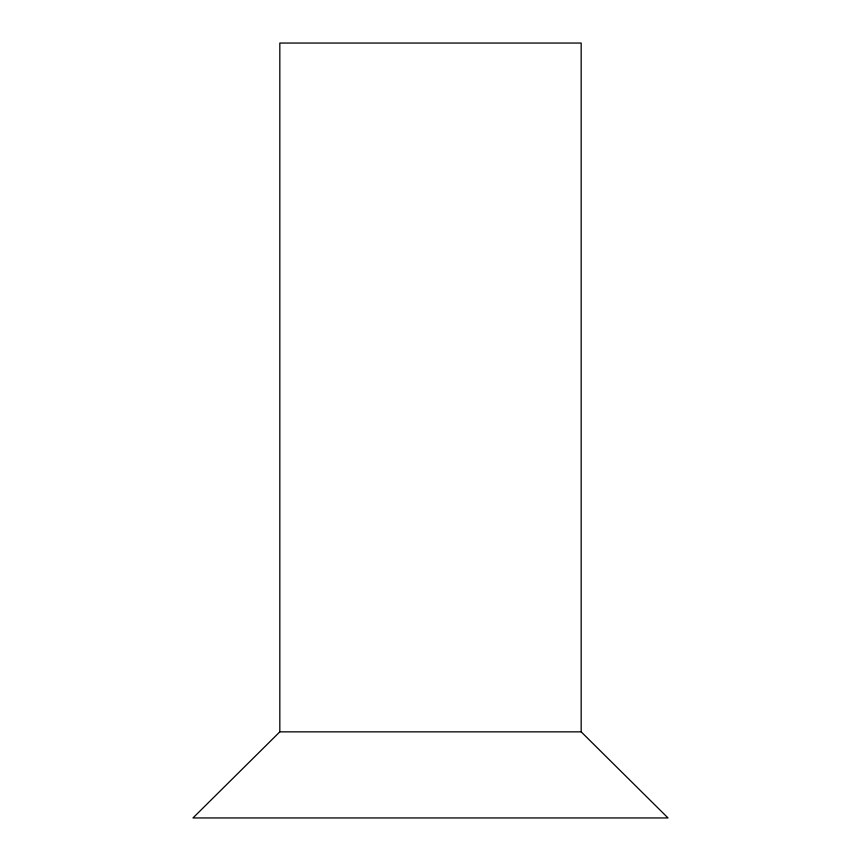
<?xml version="1.0" encoding="UTF-8"?>
<svg xmlns="http://www.w3.org/2000/svg" width="861" height="861" viewBox="0 0 861 861"><rect width="100%" height="100%" fill="white"/><g stroke="black" fill="none" stroke-linecap="round" stroke-linejoin="round"><path stroke-width="1.29" d="M279.825 731.85L192.982 817.95L668.018 817.95L581.175 731.85L279.825 731.85L279.825 43.05L581.175 43.05L581.175 731.85"/></g></svg>
